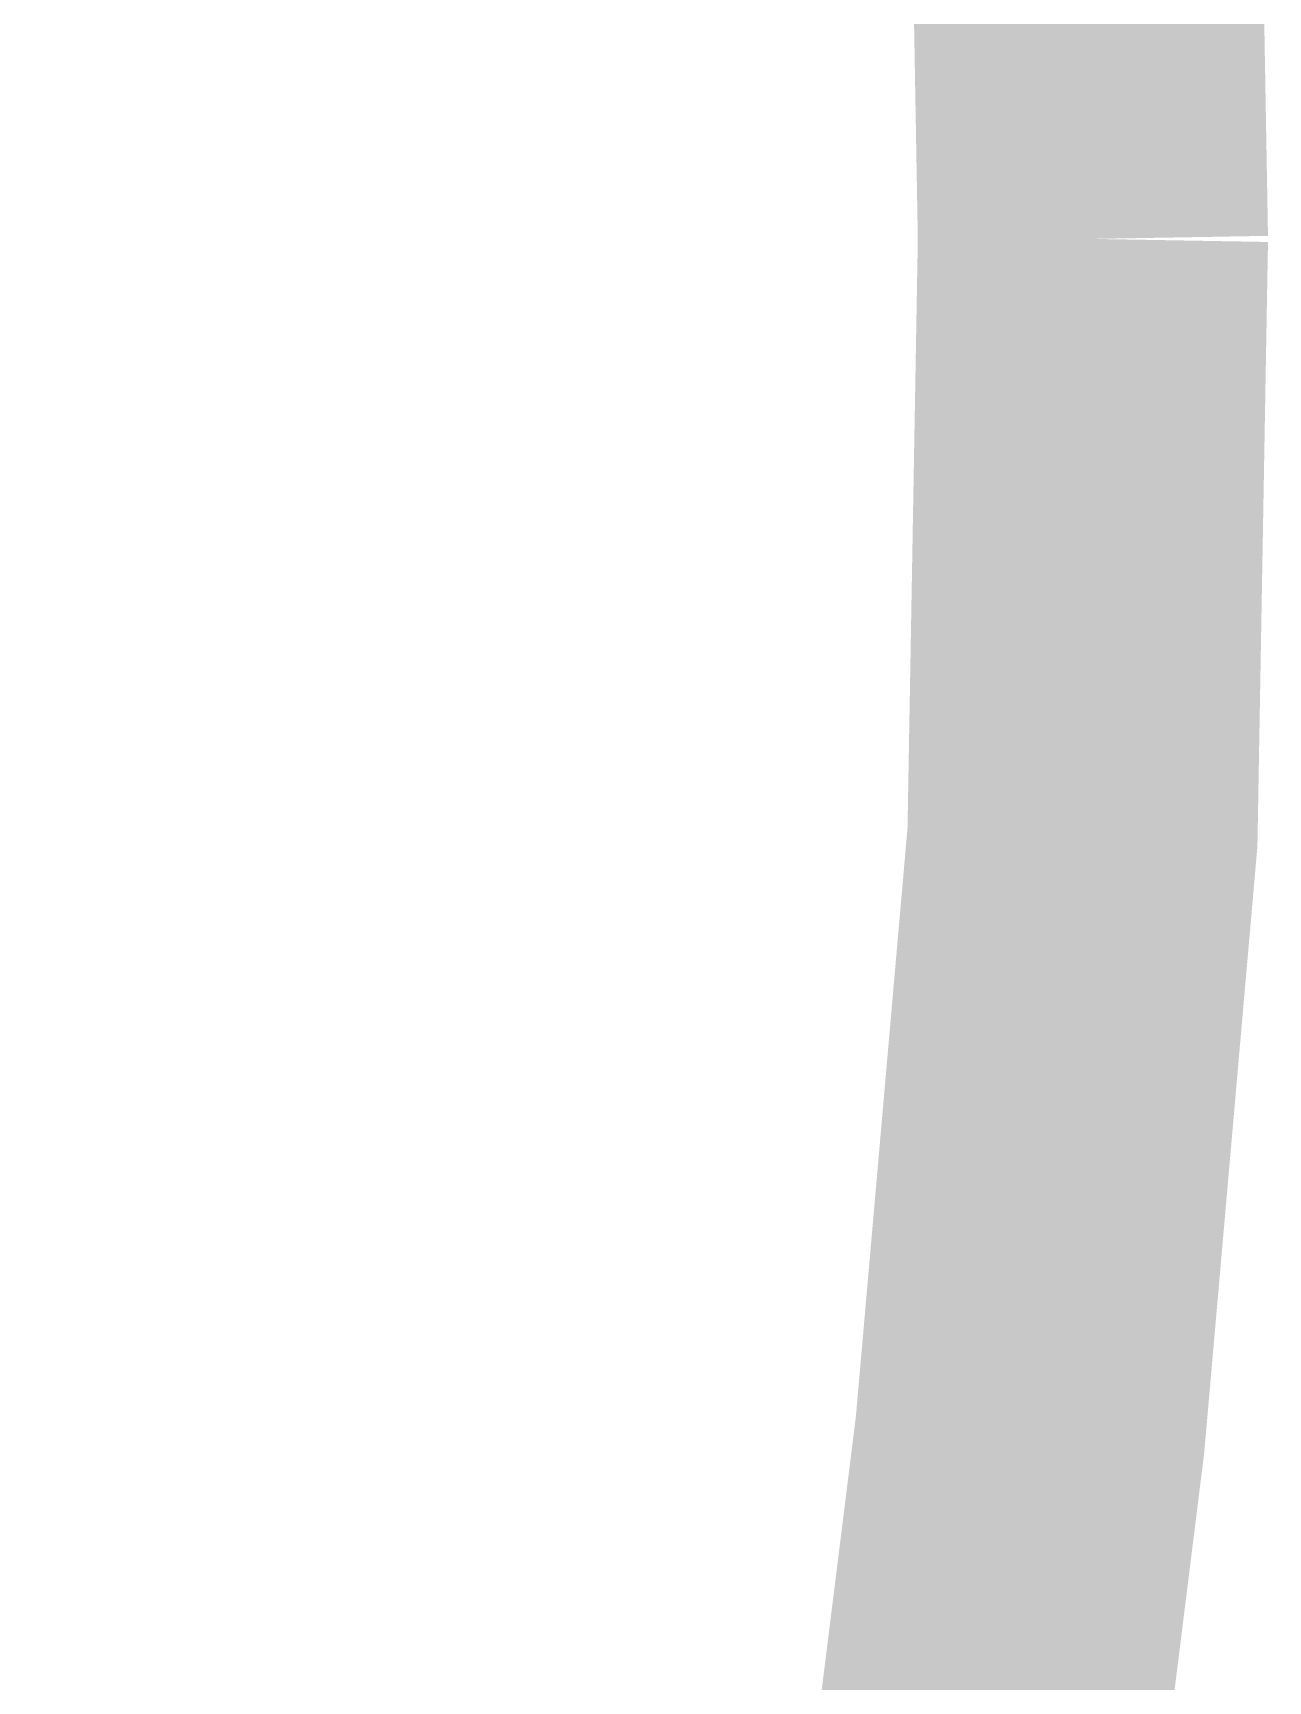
# Model space of a CAD drawing. Header units: inches. Extents: x 0 to 841, y 0 to 594.
# Drawn here: x 352.745 to 355.388, y 56.902 to 60.429 of the extents above; entities that cross this region are included whole.
import ezdxf

# ---------------------------------------------------------------- set-up
doc = ezdxf.new("R2010")
doc.units = ezdxf.units.IN
doc.layers.add('Sheet', color=255, linetype='Continuous')

msp = doc.modelspace()

# ---------------------------------------------------------------- linework, layer by layer
at = {"layer": 'Sheet'}
for points in [[(353.4859, 68.5903, 0.7493, 0.7493, 0), (353.8901, 67.4224, 0.7493, 0.7493, 0), (354.227, 66.2321, 0.7493, 0.7493, 0), (354.4965, 65.0193, 0.7493, 0.7493, 0), (354.7211, 63.8065, 0.7493, 0.7493, 0), (354.8783, 62.5488, 0.7493, 0.7493, 0), (354.9906, 61.2686, 0.7493, 0.7493, 0), (355.013, 59.9884, 0.7493, 0.7493, 0)], [(355.013, 59.9884, 0.7493, 0.7493, 0), (354.9906, 61.2686, 0.7493, 0.7493, 0), (354.8783, 62.5488, 0.7493, 0.7493, 0), (354.7211, 63.8065, 0.7493, 0.7493, 0), (354.4965, 65.0193, 0.7493, 0.7493, 0), (354.227, 66.2321, 0.7493, 0.7493, 0), (353.8901, 67.4224, 0.7493, 0.7493, 0), (353.4859, 68.5903, 0.7493, 0.7493, 0)], [(355.013, 59.9884, 0.7493, 0.7493, 0), (354.9906, 58.7083, 0.7493, 0.7493, 0), (354.8783, 57.4281, 0.7493, 0.7493, 0), (354.7211, 56.1704, 0.7493, 0.7493, 0), (354.4965, 54.9576, 0.7493, 0.7493, 0), (354.227, 53.7448, 0.7493, 0.7493, 0), (353.8901, 52.5544, 0.7493, 0.7493, 0), (353.4859, 51.3866, 0.7493, 0.7493, 0), (353.0592, 50.2636, 0.7493, 0.7493, 0), (352.5427, 49.1407, 0.7493, 0.7493, 0), (352.0037, 48.0626, 0.7493, 0.7493, 0)], [(352.0037, 48.0626, 0.7493, 0.7493, 0), (352.5427, 49.1407, 0.7493, 0.7493, 0), (353.0592, 50.2636, 0.7493, 0.7493, 0), (353.4859, 51.3866, 0.7493, 0.7493, 0), (353.8901, 52.5544, 0.7493, 0.7493, 0), (354.227, 53.7448, 0.7493, 0.7493, 0), (354.4965, 54.9576, 0.7493, 0.7493, 0), (354.7211, 56.1704, 0.7493, 0.7493, 0), (354.8783, 57.4281, 0.7493, 0.7493, 0), (354.9906, 58.7083, 0.7493, 0.7493, 0), (355.013, 59.9884, 0.7493, 0.7493, 0)], [(355.013, 59.9884, 0.7493, 0.7493, 0), (355.013, 59.9884, 0.7493, 0.7493, 0), (355.013, 59.9884, 0.7493, 0.7493, 0), (355.013, 59.9884, 0.7493, 0.7493, 0), (355.013, 59.9884, 0.7493, 0.7493, 0), (355.013, 59.9884, 0.7493, 0.7493, 0), (355.013, 59.9884, 0.7493, 0.7493, 0), (355.013, 59.9884, 0.7493, 0.7493, 0), (355.013, 59.9884, 0.7493, 0.7493, 0), (355.013, 59.9884, 0.7493, 0.7493, 0), (355.013, 59.9884, 0.7493, 0.7493, 0), (355.013, 59.9884, 0.7493, 0.7493, 0), (355.013, 59.9884, 0.7493, 0.7493, 0), (355.013, 59.9884, 0.7493, 0.7493, 0), (355.013, 59.9884, 0.7493, 0.7493, 0), (355.013, 59.9884, 0.7493, 0.7493, 0), (355.013, 59.9884, 0.7493, 0.7493, 0), (355.013, 59.9884, 0.7493, 0.7493, 0), (355.013, 59.9884, 0.7493, 0.7493, 0), (355.013, 59.9884, 0.7493, 0.7493, 0), (355.013, 59.9884, 0.7493, 0.7493, 0), (355.013, 59.9884, 0.7493, 0.7493, 0), (355.013, 59.9884, 0.7493, 0.7493, 0), (355.013, 59.9884, 0.7493, 0.7493, 0), (355.013, 59.9884, 0.7493, 0.7493, 0), (355.013, 59.9884, 0.7493, 0.7493, 0), (355.013, 59.9884, 0.7493, 0.7493, 0), (355.013, 59.9884, 0.7493, 0.7493, 0), (355.013, 59.9884, 0.7493, 0.7493, 0), (355.013, 59.9884, 0.7493, 0.7493, 0), (355.013, 59.9884, 0.7493, 0.7493, 0), (355.013, 59.9884, 0.7493, 0.7493, 0), (355.013, 59.9884, 0.7493, 0.7493, 0)], [(355.013, 59.9884, 0.7493, 0.7493, 0), (355.013, 59.9884, 0.7493, 0.7493, 0)]]:
    msp.add_lwpolyline(points, format="xyseb", dxfattribs=at)

doc.saveas('drawing.dxf')
